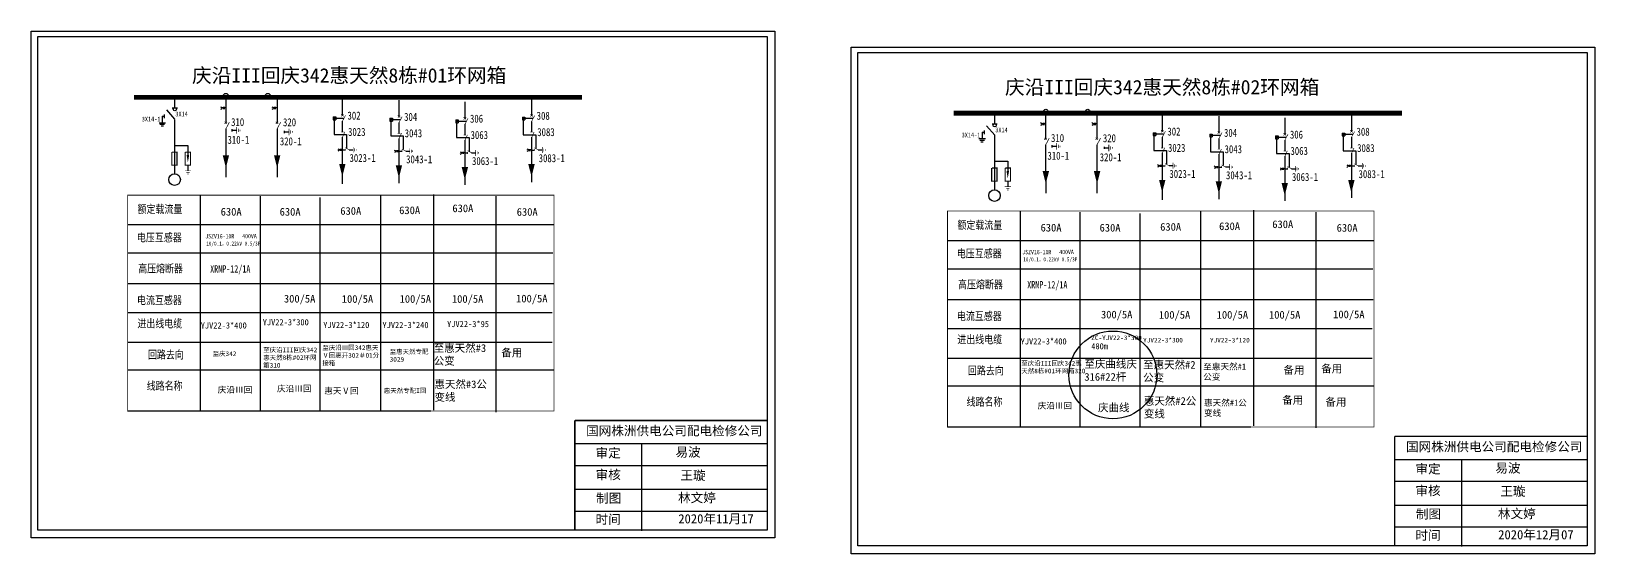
# Model space of a CAD drawing. Extents: x 215 to 997, y -470 to 59.
# Drawn here: x 489 to 997, y -470 to -300 of the extents above; entities that cross this region are included whole.
import ezdxf
from ezdxf.enums import TextEntityAlignment as Align

# ---------------------------------------------------------------- set-up
doc = ezdxf.new("R2010")
doc.units = 0
doc.header["$LTSCALE"] = 0.774411
doc.linetypes.add('HIDDEN', pattern=[0.375, 0.25, -0.125])
doc.layers.get('0').update_dxf_attribs({"linetype": 'CONTINUOUS'})
doc.layers.add('1', color=7, linetype='CONTINUOUS')
doc.layers.add('粗实线', color=7, linetype='CONTINUOUS', lineweight=30)
doc.styles.add('ST', font='', dxfattribs={"width": 0.8})
doc.styles.get("Standard").update_dxf_attribs({"font": '', "height": 2.5})
doc.styles.add('字体', font='simkai_0.ttf', dxfattribs={"height": 2.5})
doc.styles.add('宋体', font='', dxfattribs={"width": 0.65})
doc.styles.get('ST').set_extended_font_data('SimSun')
doc.styles.get('Standard').set_extended_font_data('SimSun')
doc.styles.get('宋体').set_extended_font_data('SimSun')

# ---------------------------------------------------------------- blocks, each defined once
blk = doc.blocks.new('JD')
for points in [[(-2, 0.2), (-2, -0.2), (2, 0.2), (2, -0.2)], [(1, -1.2), (1, -0.8), (-1, -1.2), (-1, -0.8)], [(-0.5, -1.8), (-0.5, -2.2), (0.5, -1.8), (0.5, -2.2)]]:
    blk.add_trace(points)
blk = doc.blocks.new('接地刀')
at = {"layer": '粗实线'}
blk.add_line((15549, 53853), (15549, 53802), dxfattribs=at)
at = {"layer": '粗实线', "color": 0}
for p, q in [((15477, 53739), (15565, 53739)), ((15488, 53719), (15553, 53719)), ((15504, 53694), (15537, 53694)), ((15521, 53827), (15521, 53739))]:
    blk.add_line(p, q, dxfattribs=at)
at = {"layer": '粗实线', "color": 0, "linetype": 'HIDDEN'}
blk.add_line((15521, 53827), (15549, 53827), dxfattribs=at)

msp = doc.modelspace()

# ---------------------------------------------------------------- linework, layer by layer
at = {"linetype": 'Continuous'}
for p, q in [((665.74, -433.8), (728.11, -433.8)), ((687.39, -433.81), (687.39, -462.14)), ((665.74, -440.9), (728.11, -440.9)), ((932.06, -438.98), (994.43, -438.98)), ((953.71, -438.99), (953.71, -467.32)), ((932.06, -446.08), (994.43, -446.08)), ((665.74, -448.65), (728.11, -448.65)), ((665.74, -455.75), (728.11, -455.75)), ((932.06, -453.83), (994.43, -453.83)), ((932.06, -460.93), (994.43, -460.93))]:
    msp.add_line(p, q, dxfattribs=at)
for points in [[(489.15, -299.8), (730.68, -299.8), (730.68, -464.45), (489.15, -464.45)], [(491.33, -301.49), (728.18, -301.49), (728.18, -461.91), (491.33, -461.91)], [(755.47, -304.98), (997, -304.98), (997, -469.63), (755.47, -469.63)], [(757.65, -306.67), (994.5, -306.67), (994.5, -467.09), (757.65, -467.09)]]:
    msp.add_lwpolyline(points, close=True, dxfattribs=at)
at = {"linetype": 'Continuous', "const_width": 0.5}
for points in [[(665.7, -426.29), (665.7, -462.02)], [(665.74, -426.29), (728.11, -426.29)], [(932.03, -431.47), (932.03, -467.2)], [(932.06, -431.47), (994.43, -431.47)]]:
    msp.add_lwpolyline(points, dxfattribs=at)
at = {"color": 1, "linetype": 'Continuous'}
msp.add_circle((840.5, -411.5), 14.27, dxfattribs=at)
at = {"layer": '1', "color": 0}
for p, q in [((552.33, -321.55), (552.33, -329.39)), ((568.98, -321.55), (568.98, -329.39)), ((590.19, -321.75), (590.19, -327.16)), ((608.58, -322.18), (608.58, -327.59)), ((629.99, -322.74), (629.99, -328.15)), ((651.64, -321.81), (651.64, -327.22)), ((535.67, -328.45), (535.67, -346.23)), ((587.24, -327.64), (587.24, -328.56)), ((587.24, -327.64), (588.07, -327.64)), ((587.24, -328.56), (588.07, -328.56)), ((590.61, -328.12), (587.5, -328.12)), ((587.5, -328.12), (587.5, -333.4)), ((588.07, -327.64), (588.07, -328.56)), ((590.19, -329.05), (590.19, -332.47)), ((605.63, -328.07), (605.63, -328.99)), ((605.63, -328.07), (606.46, -328.07)), ((605.63, -328.99), (606.46, -328.99)), ((609, -328.55), (605.9, -328.55)), ((605.9, -328.55), (605.9, -333.82)), ((606.46, -328.07), (606.46, -328.99)), ((608.58, -329.47), (608.58, -332.9)), ((627.04, -328.63), (627.04, -329.55)), ((627.04, -328.63), (627.87, -328.63)), ((627.04, -329.55), (627.87, -329.55)), ((630.4, -329.11), (627.3, -329.11)), ((627.3, -329.11), (627.3, -334.39)), ((627.87, -328.63), (627.87, -329.55)), ((629.99, -330.04), (629.99, -333.47)), ((648.69, -327.7), (648.69, -328.62)), ((648.69, -327.7), (649.52, -327.7)), ((648.69, -328.62), (649.52, -328.62)), ((652.06, -328.18), (648.96, -328.18)), ((648.96, -328.18), (648.96, -333.45)), ((649.52, -327.7), (649.52, -328.62)), ((651.64, -329.1), (651.64, -332.53)), ((818.65, -326.73), (818.65, -334.57)), ((835.31, -326.73), (835.31, -334.57)), ((856.51, -326.93), (856.51, -332.34)), ((874.91, -327.36), (874.91, -332.76)), ((896.31, -327.92), (896.31, -333.33)), ((917.96, -326.99), (917.96, -332.4)), ((552.33, -331.52), (552.33, -341.02)), ((554.38, -332), (555.85, -332)), ((568.98, -331.52), (568.98, -341.02)), ((571.36, -332.49), (572.83, -332.49)), ((587.5, -333.4), (591.59, -333.4)), ((590.19, -334.19), (590.19, -344.3)), ((591.59, -333.4), (591.59, -337.75)), ((605.9, -333.82), (609.99, -333.82)), ((608.58, -334.61), (608.58, -344.73)), ((609.99, -333.82), (609.99, -338.17)), ((627.3, -334.39), (631.39, -334.39)), ((629.99, -335.18), (629.99, -345.3)), ((631.39, -334.39), (631.39, -338.74)), ((648.96, -333.45), (653.05, -333.45)), ((651.64, -334.24), (651.64, -344.36)), ((653.05, -333.45), (653.05, -337.8)), ((801.99, -333.63), (801.99, -351.41)), ((853.56, -332.82), (853.56, -333.74)), ((853.56, -332.82), (854.39, -332.82)), ((853.56, -333.74), (854.39, -333.74)), ((856.93, -333.3), (853.83, -333.3)), ((853.83, -333.3), (853.83, -338.57)), ((854.39, -332.82), (854.39, -333.74)), ((856.51, -334.22), (856.51, -337.65)), ((871.96, -333.24), (871.96, -334.16)), ((871.96, -333.24), (872.78, -333.24)), ((871.96, -334.16), (872.78, -334.16)), ((875.32, -333.72), (872.22, -333.72)), ((872.22, -333.72), (872.22, -339)), ((872.78, -333.24), (872.78, -334.16)), ((874.91, -334.65), (874.91, -338.08)), ((893.36, -333.81), (893.36, -334.73)), ((893.36, -333.81), (894.19, -333.81)), ((893.36, -334.73), (894.19, -334.73)), ((896.72, -334.29), (893.62, -334.29)), ((893.62, -334.29), (893.62, -339.57)), ((894.19, -333.81), (894.19, -334.73)), ((915.01, -332.88), (915.01, -333.8)), ((915.01, -332.88), (915.84, -332.88)), ((915.01, -333.8), (915.84, -333.8)), ((918.38, -333.36), (915.28, -333.36)), ((915.28, -333.36), (915.28, -338.63)), ((915.84, -332.88), (915.84, -333.8)), ((917.96, -334.28), (917.96, -337.71)), ((535.65, -336.89), (540.02, -336.89)), ((540.02, -336.89), (540.02, -340.09)), ((590.19, -338.34), (591.15, -338.34)), ((592.4, -338.31), (593.7, -338.31)), ((608.58, -338.77), (609.54, -338.77)), ((610.79, -338.74), (612.09, -338.74)), ((629.99, -339.33), (630.94, -339.33)), ((632.19, -339.31), (633.5, -339.31)), ((651.64, -338.4), (652.6, -338.4)), ((653.85, -338.37), (655.15, -338.37)), ((818.65, -336.69), (818.65, -346.19)), ((820.7, -337.18), (822.17, -337.18)), ((835.31, -336.69), (835.31, -346.19)), ((837.68, -337.67), (839.15, -337.67)), ((853.83, -338.57), (857.92, -338.57)), ((856.51, -339.37), (856.51, -349.48)), ((857.92, -338.57), (857.92, -342.93)), ((872.22, -339), (876.31, -339)), ((874.91, -339.79), (874.91, -349.91)), ((876.31, -339), (876.31, -343.35)), ((893.62, -339.57), (897.71, -339.57)), ((896.31, -335.22), (896.31, -338.64)), ((897.71, -339.57), (897.71, -343.92)), ((915.28, -338.63), (919.37, -338.63)), ((917.96, -339.42), (917.96, -349.54)), ((919.37, -338.63), (919.37, -342.98)), ((540.02, -343.44), (540.02, -345.09)), ((552.33, -342.55), (552.33, -347.25)), ((568.99, -342.55), (568.99, -347.25)), ((801.97, -342.07), (806.34, -342.07)), ((806.34, -342.07), (806.34, -345.27)), ((856.51, -343.52), (857.47, -343.52)), ((858.72, -343.49), (860.02, -343.49)), ((874.91, -343.94), (875.86, -343.94)), ((877.11, -343.92), (878.41, -343.92)), ((896.31, -340.36), (896.31, -350.47)), ((896.31, -344.51), (897.27, -344.51)), ((898.52, -344.49), (899.82, -344.49)), ((917.96, -343.58), (918.92, -343.58)), ((920.17, -343.55), (921.47, -343.55)), ((590.14, -346.3), (590.14, -349.38)), ((608.59, -346.09), (608.59, -349.17)), ((629.99, -346.65), (629.99, -349.73)), ((651.65, -345.72), (651.65, -348.8)), ((806.34, -348.62), (806.34, -350.27)), ((818.66, -347.73), (818.66, -352.43)), ((835.31, -347.73), (835.31, -352.43)), ((544.03, -353.08), (544.03, -423.04)), ((563.46, -353.41), (563.46, -423.43)), ((582.92, -353.86), (582.92, -423.22)), ((602.62, -353.1), (602.62, -423.22)), ((619.82, -352.81), (619.82, -422.92)), ((640.09, -353.45), (640.09, -423.57)), ((856.46, -351.48), (856.46, -354.56)), ((874.91, -351.27), (874.91, -354.35)), ((896.32, -351.83), (896.32, -354.91)), ((917.97, -350.9), (917.97, -353.98)), ((810.35, -358.26), (810.35, -428.22)), ((829.78, -358.59), (829.78, -428.61)), ((849.24, -359.04), (849.24, -428.4)), ((868.94, -358.28), (868.94, -428.4)), ((886.14, -357.98), (886.14, -428.1)), ((906.42, -358.63), (906.42, -428.75)), ((520.45, -362.66), (659.02, -362.66)), ((786.77, -367.84), (925.35, -367.84)), ((520.45, -371.81), (658.57, -371.81)), ((786.77, -376.98), (924.89, -376.98)), ((520.45, -381.76), (658.73, -381.76)), ((786.77, -386.94), (925.05, -386.94)), ((520.45, -391.24), (658.4, -391.24)), ((520.45, -400.91), (658.4, -400.91)), ((786.77, -396.42), (924.72, -396.42)), ((786.77, -406.08), (924.72, -406.08)), ((520.45, -409.9), (658.95, -409.9)), ((786.77, -415.08), (925.27, -415.08)), ((520.45, -423.22), (618.97, -423.22)), ((786.77, -428.4), (885.3, -428.4))]:
    msp.add_line(p, q, dxfattribs=at)
for points, const_width in [([(522.5, -321.25), (668.02, -321.25)], 1.56), ([(551.93, -329.22), (552.74, -329.9)], 0.207), ([(551.92, -329.91), (552.76, -329.28)], 0.207), ([(552.33, -331.58), (553.5, -329.36)], 0.234), ([(568.54, -329.9), (569.38, -329.26)], 0.207), ([(568.54, -329.2), (569.36, -329.88)], 0.207), ([(568.98, -331.58), (570.15, -329.36)], 0.234), ([(589.8, -327.47), (590.64, -326.84)], 0.207), ([(589.8, -326.78), (590.62, -327.45)], 0.207), ([(590.19, -329.1), (591.23, -327.13)], 0.207), ([(608.19, -327.89), (609.03, -327.26)], 0.207), ([(608.2, -327.2), (609.01, -327.88)], 0.207), ([(608.58, -329.52), (609.62, -327.56)], 0.207), ([(629.59, -328.46), (630.44, -327.83)], 0.207), ([(629.6, -327.77), (630.41, -328.45)], 0.207), ([(629.99, -330.09), (631.02, -328.13)], 0.207), ([(651.25, -327.53), (652.09, -326.89)], 0.207), ([(651.25, -326.83), (652.07, -327.51)], 0.207), ([(651.64, -329.16), (652.68, -327.19)], 0.207), ([(788.82, -326.43), (934.35, -326.43)], 1.56), ([(589.82, -332.53), (590.59, -332.53)], 0.207), ([(590.15, -334.44), (591.02, -332.48)], 0.207), ([(608.21, -332.95), (608.98, -332.95)], 0.207), ([(608.54, -334.87), (609.41, -332.91)], 0.207), ([(629.62, -333.52), (630.38, -333.52)], 0.207), ([(629.94, -335.43), (630.82, -333.48)], 0.207), ([(651.27, -332.58), (652.04, -332.58)], 0.207), ([(651.6, -334.5), (652.47, -332.54)], 0.207), ([(818.19, -335.13), (819.03, -334.5)], 0.207), ([(818.19, -334.44), (819.01, -335.12)], 0.207), ([(818.65, -336.75), (819.82, -334.54)], 0.234), ([(834.83, -335.1), (835.67, -334.47)], 0.207), ([(834.83, -334.41), (835.65, -335.09)], 0.207), ([(835.31, -336.75), (836.48, -334.54)], 0.234), ([(856.12, -332.65), (856.96, -332.02)], 0.207), ([(856.13, -331.96), (856.94, -332.63)], 0.207), ([(856.51, -334.28), (857.55, -332.31)], 0.207), ([(874.52, -332.38), (875.33, -333.06)], 0.207), ([(874.51, -333.07), (875.35, -332.44)], 0.207), ([(874.91, -334.7), (875.94, -332.74)], 0.207), ([(895.92, -333.64), (896.76, -333.01)], 0.207), ([(895.92, -332.95), (896.74, -333.63)], 0.207), ([(896.31, -335.27), (897.35, -333.3)], 0.207), ([(917.58, -332.01), (918.39, -332.69)], 0.207), ([(917.57, -332.7), (918.41, -332.07)], 0.207), ([(917.96, -334.33), (919, -332.37)], 0.207), ([(534.8, -339.08), (534.8, -343.34), (536.5, -343.34), (536.5, -339.08), (534.85, -339.08)], 0.36), ([(539.17, -339.08), (539.17, -343.34), (540.87, -343.34), (540.87, -339.08), (539.22, -339.08)], 0.36), ([(591.09, -337.65), (592.48, -338.34)], 0.207), ([(591.15, -338.02), (591.15, -338.66)], 0.207), ([(609.49, -338.08), (610.87, -338.77)], 0.207), ([(609.54, -338.45), (609.54, -339.08)], 0.207), ([(630.89, -338.64), (632.27, -339.33)], 0.207), ([(630.94, -339.01), (630.94, -339.65)], 0.207), ([(652.55, -337.71), (653.93, -338.4)], 0.207), ([(652.6, -338.08), (652.6, -338.72)], 0.207), ([(856.14, -337.71), (856.91, -337.71)], 0.207), ([(856.47, -339.62), (857.34, -337.66)], 0.207), ([(874.53, -338.13), (875.3, -338.13)], 0.207), ([(874.86, -340.04), (875.73, -338.09)], 0.207), ([(895.94, -338.7), (896.71, -338.7)], 0.207), ([(896.27, -340.61), (897.14, -338.66)], 0.207), ([(917.59, -337.76), (918.36, -337.76)], 0.207), ([(917.92, -339.68), (918.79, -337.72)], 0.207), ([(589.68, -344.37), (590.74, -344.37), (590.2, -345.43), (589.69, -344.35)], 0.207), ([(608.07, -344.79), (609.13, -344.79), (608.59, -345.86), (608.09, -344.77)], 0.207), ([(629.48, -345.36), (630.53, -345.36), (629.99, -346.43), (629.49, -345.34)], 0.207), ([(651.13, -344.42), (652.19, -344.42), (651.65, -345.49), (651.14, -344.4)], 0.207), ([(801.12, -344.26), (801.12, -348.52), (802.83, -348.52), (802.83, -344.26), (801.17, -344.26)], 0.36), ([(805.49, -344.26), (805.49, -348.52), (807.2, -348.52), (807.2, -344.26), (805.54, -344.26)], 0.36), ([(857.42, -342.83), (858.8, -343.52)], 0.207), ([(857.47, -343.2), (857.47, -343.84)], 0.207), ([(875.81, -343.25), (877.19, -343.94)], 0.207), ([(875.86, -343.63), (875.86, -344.26)], 0.207), ([(897.21, -343.82), (898.6, -344.51)], 0.207), ([(897.27, -344.19), (897.27, -344.83)], 0.207), ([(918.87, -342.89), (920.25, -343.58)], 0.207), ([(918.92, -343.26), (918.92, -343.89)], 0.207), ([(856, -349.54), (857.06, -349.54), (856.52, -350.61), (856.02, -349.53)], 0.207), ([(874.4, -349.97), (875.45, -349.97), (874.91, -351.04), (874.41, -349.95)], 0.207), ([(895.8, -350.54), (896.86, -350.54), (896.32, -351.61), (895.81, -350.52)], 0.207), ([(917.45, -349.6), (918.51, -349.6), (917.97, -350.67), (917.47, -349.58)], 0.207), ([(654.01, -423.22), (520.45, -423.22), (520.45, -353.08), (653.42, -353.08)], 0.234), ([(653.21, -353.08), (658.97, -353.08), (658.97, -423.22), (653.87, -423.22)], 0.234), ([(920.33, -428.4), (786.77, -428.4), (786.77, -358.26), (919.74, -358.26)], 0.234), ([(919.53, -358.26), (925.3, -358.26), (925.3, -428.4), (920.19, -428.4)], 0.234)]:
    msp.add_lwpolyline(points, dxfattribs=dict(at, const_width=const_width))
for points, format in [([(550.63, -324.33, -0.877934), (550.65, -325.28)], "xyb"), ([(567.28, -324.33, -0.877934), (567.3, -325.28)], "xyb"), ([(816.95, -329.51, -0.877934), (816.97, -330.45)], "xyb"), ([(833.61, -329.51, -0.877934), (833.62, -330.45)], "xyb"), ([(540.02, -340.04, 0.84, 0, 0), (540.02, -342.43, 0, 0, 0)], "xyseb"), ([(552.37, -340.09, 2.08, 0, 0), (552.37, -344.22, 0, 0, 0)], "xyseb"), ([(569.03, -340.09, 2.08, 0, 0), (569.03, -344.22, 0, 0, 0)], "xyseb"), ([(588.68, -337.97, -0.877934), (588.7, -338.82)], "xyb"), ([(607.08, -338.4, -0.877934), (607.09, -339.24)], "xyb"), ([(628.48, -338.97, -0.877934), (628.5, -339.81)], "xyb"), ([(650.14, -338.03, -0.877934), (650.15, -338.87)], "xyb"), ([(590.19, -342.93, 2.08, 0, 0), (590.19, -347.06, 0, 0, 0)], "xyseb"), ([(608.58, -343.35, 2.08, 0, 0), (608.58, -347.48, 0, 0, 0)], "xyseb"), ([(629.99, -343.92, 2.08, 0, 0), (629.99, -348.05, 0, 0, 0)], "xyseb"), ([(651.64, -342.99, 2.08, 0, 0), (651.64, -347.11, 0, 0, 0)], "xyseb"), ([(806.34, -345.21, 0.84, 0, 0), (806.34, -347.61, 0, 0, 0)], "xyseb"), ([(818.7, -345.27, 2.08, 0, 0), (818.7, -349.4, 0, 0, 0)], "xyseb"), ([(835.35, -345.27, 2.08, 0, 0), (835.35, -349.4, 0, 0, 0)], "xyseb"), ([(855.01, -343.15, -0.877934), (855.02, -343.99)], "xyb"), ([(873.4, -343.58, -0.877934), (873.42, -344.42)], "xyb"), ([(894.8, -344.15, -0.877934), (894.82, -344.99)], "xyb"), ([(916.46, -343.21, -0.877934), (916.47, -344.05)], "xyb"), ([(856.51, -348.11, 2.08, 0, 0), (856.51, -352.24, 0, 0, 0)], "xyseb"), ([(874.91, -348.53, 2.08, 0, 0), (874.91, -352.66, 0, 0, 0)], "xyseb"), ([(896.31, -349.1, 2.08, 0, 0), (896.31, -353.23, 0, 0, 0)], "xyseb"), ([(917.96, -348.17, 2.08, 0, 0), (917.96, -352.29, 0, 0, 0)], "xyseb")]:
    msp.add_lwpolyline(points, format=format, dxfattribs=at)
for points in [[(551.54, -324.73), (551.05, -324.73)], [(551.54, -324.4), (551.54, -325.11)], [(551.76, -324.4), (551.76, -325.11)], [(552.33, -324.73), (551.76, -324.73)], [(568.2, -324.73), (567.7, -324.73)], [(568.2, -324.4), (568.2, -325.11)], [(568.42, -324.4), (568.42, -325.11)], [(568.98, -324.73), (568.42, -324.73)], [(817.86, -329.91), (817.37, -329.91)], [(817.86, -329.58), (817.86, -330.29)], [(818.08, -329.58), (818.08, -330.29)], [(818.65, -329.91), (818.08, -329.91)], [(834.52, -329.91), (834.03, -329.91)], [(834.52, -329.58), (834.52, -330.29)], [(834.74, -329.58), (834.74, -330.29)], [(835.3, -329.91), (834.74, -329.91)], [(554.33, -331.67), (554.33, -332.38)], [(571.31, -332.16), (571.31, -332.88)], [(589.49, -338.33), (589.06, -338.33)], [(589.49, -338.04), (589.49, -338.67)], [(589.69, -338.04), (589.69, -338.67)], [(590.19, -338.33), (589.69, -338.33)], [(607.89, -338.76), (607.45, -338.76)], [(607.89, -338.46), (607.89, -339.1)], [(608.08, -338.46), (608.08, -339.1)], [(608.58, -338.76), (608.08, -338.76)], [(629.29, -339.32), (628.85, -339.32)], [(629.29, -339.03), (629.29, -339.66)], [(629.48, -339.03), (629.48, -339.66)], [(629.99, -339.32), (629.48, -339.32)], [(650.94, -338.39), (650.51, -338.39)], [(650.94, -338.1), (650.94, -338.73)], [(651.14, -338.1), (651.14, -338.73)], [(651.64, -338.39), (651.14, -338.39)], [(820.65, -336.85), (820.65, -337.56)], [(837.64, -337.34), (837.64, -338.05)], [(855.82, -343.51), (855.38, -343.51)], [(855.82, -343.22), (855.82, -343.85)], [(856.01, -343.22), (856.01, -343.85)], [(856.51, -343.51), (856.01, -343.51)], [(874.21, -343.93), (873.77, -343.93)], [(874.21, -343.64), (874.21, -344.27)], [(874.4, -343.64), (874.4, -344.27)], [(874.9, -343.93), (874.4, -343.93)], [(895.61, -344.5), (895.18, -344.5)], [(895.61, -344.21), (895.61, -344.84)], [(895.81, -344.21), (895.81, -344.84)], [(896.31, -344.5), (895.81, -344.5)], [(917.27, -343.57), (916.83, -343.57)], [(917.27, -343.27), (917.27, -343.91)], [(917.46, -343.27), (917.46, -343.91)], [(917.96, -343.57), (917.46, -343.57)]]:
    msp.add_lwpolyline(points, dxfattribs=at)
for centre, radius in [((552.36, -320.77), 0.777), ((565.98, -320.77), 0.777), ((818.69, -325.95), 0.777), ((832.3, -325.95), 0.777), ((535.7, -348.03), 1.89), ((802.03, -353.21), 1.89)]:
    msp.add_circle(centre, radius, dxfattribs=at)
at = {"layer": '粗实线', "color": 0}
for p, q in [((534.95, -324.68), (536.62, -324.68)), ((535.78, -324.68), (535.78, -321.62)), ((535.78, -328.42), (533.14, -325.39)), ((801.27, -329.85), (802.94, -329.85)), ((802.11, -329.85), (802.11, -326.8)), ((802.11, -333.6), (799.46, -330.57))]:
    msp.add_line(p, q, dxfattribs=at)
for centre in [(535.78, -325.18), (802.11, -330.36)]:
    msp.add_circle(centre, 0.501, dxfattribs=at)

# ---------------------------------------------------------------- block references
at = {"layer": '1', "color": 0, "rotation": 90}
for p, xscale, yscale, zscale in [((555.87, -332.04), 0.5459999999031879, 0.5459999999031879, 0.546), ((572.85, -332.53), 0.5459999999031879, 0.5459999999031879, 0.546), ((593.72, -338.35), 0.4838399997354372, 0.4838399997354372, 0.48384), ((612.11, -338.78), 0.4838399997354372, 0.4838399997354372, 0.48384), ((633.51, -339.34), 0.4838399997354372, 0.4838399997354372, 0.48384), ((655.17, -338.41), 0.4838399997354372, 0.4838399997354372, 0.48384), ((822.19, -337.22), 0.5459999999031879, 0.5459999999031879, 0.546), ((839.17, -337.71), 0.5459999999031879, 0.5459999999031879, 0.546), ((860.04, -343.53), 0.4838399997354372, 0.4838399997354372, 0.48384), ((878.43, -343.96), 0.4838399997354372, 0.4838399997354372, 0.48384), ((899.84, -344.52), 0.4838399997354372, 0.4838399997354372, 0.48384), ((921.49, -343.59), 0.4838399997354372, 0.4838399997354372, 0.48384)]:
    msp.add_blockref('JD', p, dxfattribs=dict(at, xscale=xscale, yscale=yscale, zscale=zscale))
at = {"layer": '1', "color": 0, "xscale": 0.5040000006556511, "yscale": 0.5039999997243285, "zscale": 0.504}
for p in [(540.05, -345.17), (806.37, -350.35)]:
    msp.add_blockref('JD', p, dxfattribs=at)
at = {"layer": '粗实线', "color": 0, "xscale": 0.02357643924483455, "yscale": 0.02357643924506192, "zscale": 0.02357643924490561}
for p in [(165.77, -1596.5), (432.09, -1601.68)]:
    msp.add_blockref('接地刀', p, dxfattribs=at)

# ---------------------------------------------------------------- texts
at = {"color": 0, "style": '宋体', "width": 0.8}
for s, height, p in [('3X14-1', 1.548, (528.08, -329.12)), ('3X14', 1.548, (537.98, -327.46)), ('3X14-1', 1.548, (794.4, -334.3)), ('3X14', 1.548, (804.3, -332.64)), ('XRNP-12/1A', 2.4, (553.79, -378.24)), ('XRNP-12/1A', 2.4, (819.19, -383.39))]:
    msp.add_text(s, height=height, dxfattribs=at).set_placement(p, align=Align.CENTER)
at = {"linetype": 'Continuous', "attachment_point": 1, "style": '字体'}
for s, insert, char_height, width in [('{\\fSimSun|b0|i0|c134|p2;庆沿III回庆342惠天然8栋#01环网箱}', (541.38, -311.81), 4.68, 106.2552), ('{\\fSimSun|b0|i0|c134|p2;庆沿III回庆342惠天然8栋#02环网箱}', (805.46, -315.62), 4.68, 106.2552), ('{\\fSimSun|b0|i0|c134|p2;国网株洲供电公司配电检修公司}', (669.38, -428.15), 3, 82.0179), ('审定', (672.44, -435.36), 3, 23.4615), ('{\\fSimSun|b0|i0|c134|p2;易波}', (698.41, -435.08), 3, 23.4615), ('{\\fSimSun|b0|i0|c134|p2;国网株洲供电公司配电检修公司}', (935.7, -433.33), 3, 82.0179), ('审定', (938.76, -440.54), 3, 23.4615), ('{\\fSimSun|b0|i0|c134|p2;易波}', (964.73, -440.26), 3, 23.4615), ('审核', (672.44, -442.42), 3, 23.4615), ('{\\fSimSun|b0|i0|c134|p2;王璇}', (700.01, -442.63), 3, 33.0539), ('制图', (672.6, -450.04), 3, 23.4615), ('{\\fSimSun|b0|i0|c134|p2;林文婷}', (699.24, -449.91), 3, 23.4615), ('审核', (938.76, -447.6), 3, 23.4615), ('{\\fSimSun|b0|i0|c134|p2;王璇}', (966.34, -447.8), 3, 33.0539), ('时间', (672.44, -456.92), 3, 23.4615), ('制图', (938.92, -455.22), 3, 23.4615), ('{\\fSimSun|b0|i0|c134|p2;林文婷}', (965.57, -455.09), 3, 23.4615), ('时间', (938.76, -462.1), 3, 23.4615)]:
    msp.add_mtext(s, dxfattribs=dict(at, insert=insert, char_height=char_height, width=width))
at = {"color": 0, "linetype": 'Continuous', "attachment_point": 1, "style": '字体'}
for s, insert, char_height, width in [('\\A1;630A', (550.68, -357.21), 2.5, 16.2232), ('\\A1;630A', (569.83, -357.23), 2.5, 16.2232), ('\\A1;630A', (589.53, -356.95), 2.5, 16.2232), ('\\A1;630A', (608.66, -356.74), 2.5, 16.2232), ('\\A1;630A', (625.94, -356.1), 2.5, 16.2232), ('\\A1;630A', (646.84, -357.27), 2.5, 16.2232), ('\\A1;630A', (817, -362.39), 2.5, 16.2232), ('\\A1;630A', (836.16, -362.41), 2.5, 16.2232), ('\\A1;630A', (855.85, -362.13), 2.5, 16.2232), ('\\A1;630A', (874.99, -361.92), 2.5, 16.2232), ('\\A1;630A', (892.26, -361.28), 2.5, 16.2232), ('\\A1;630A', (913.17, -362.45), 2.5, 16.2232), ('\\A1;300/5A', (571.22, -385.48), 2.5, 16.2232), ('\\A1;100/5A', (590.01, -385.57), 2.5, 16.2232), ('\\A1;100/5A', (608.8, -385.56), 2.5, 16.2232), ('\\A1;100/5A', (625.79, -385.56), 2.5, 16.2232), ('\\A1;100/5A', (646.63, -385.43), 2.5, 16.2232), ('\\A1;300/5A', (836.62, -390.63), 2.5, 16.2232), ('\\A1;100/5A', (855.41, -390.72), 2.5, 16.2232), ('\\A1;100/5A', (874.2, -390.71), 2.5, 16.2232), ('\\A1;100/5A', (891.19, -390.71), 2.5, 16.2232), ('\\A1;100/5A', (912.03, -390.58), 2.5, 16.2232), ('{\\fSimSun|b0|i0|c134|p2;YJV22-3*400} ', (544.19, -394.42), 2, 13.6326), ('{\\fSimSun|b0|i0|c134|p2;YJV22-3*300\\P} ', (564.33, -393.38), 2, 13.6326), ('{\\fSimSun|b0|i0|c134|p2;YJV22-3*120 }', (584, -394.27), 2, 13.6326), ('{\\fSimSun|b0|i0|c134|p2;YJV22-3*240 }', (603.23, -394.28), 2, 13.6326), ('{\\fSimSun|b0|i0|c134|p2;YJV22-3*400} ', (810.51, -399.6), 2, 13.6326), ('{\\fSimSun|b0|i0|c134|p2;\\H0.75x;ZC-YJV22-3*300\\P\\H1.333x;480m}', (833.46, -398.68), 2, 13.6326), ('{\\fSimSun|b0|i0|c134|p2;\\H0.75x;YJV22-3*300\\P} ', (850.32, -399.45), 2, 13.6326), ('{\\fSimSun|b0|i0|c134|p2;\\H0.75x;YJV22-3*120\\P\\H1.333x; }', (872.03, -399.46), 2, 13.6326), ('{\\fSimSun|b0|i0|c134|p2;至\\C256;庆沿III回庆342惠天然8栋#02环网箱310}', (564.5, -402.61), 1.5, 18.2125), ('{\\fSimSun|b0|i0|c134|p2;至\\C7;庆沿Ⅲ回342惠天Ⅴ回惠开302＃01分接箱}', (583.7, -401.89), 1.5, 19.3544), ('{\\fSimSun|b0|i0|c134|p2;至\\C256;惠天然专配3029}', (605.57, -403.18), 1.5, 12.9166), ('庆沿Ⅲ回', (549.73, -415.32), 2, 22.1068), ('庆沿Ⅲ回', (568.98, -414.96), 2, 22.1068), ('{\\fSimSun|b0|i0|c134|p2;\\C256;惠天然专配I回}', (603.66, -415.87), 1.5, 14.4181), ('庆沿Ⅲ回', (816.05, -420.5), 2, 22.1068)]:
    msp.add_mtext(s, dxfattribs=dict(at, insert=insert, char_height=char_height, width=width))
at = {"color": 7, "true_color": 0xffffff, "attachment_point": 1, "style": '字体'}
for s, insert, char_height, width in [('{\\fSimSun|b0|i0|c134|p2;YJV22-3*95}', (624.22, -393.96), 2, 23.8121), ('{\\fSimSun|b0|i0|c134|p2;至惠天然#3\\C0;公\\C7;变}', (619.87, -401.53), 2.5, 20.0073), ('{\\fSimSun|b0|i0|c134|p2;至惠天然#2\\C0;公\\C7;变}', (850.31, -406.97), 2.5, 20.0073), ('{\\fSimSun|b0|i0|c134|p2;至惠天然#1\\C0;公\\C7;变}', (869.84, -407.78), 2, 16.4002), ('{\\fSimSun|b0|i0|c134|p2;\\C7;惠天然#3\\C0;公\\C7;变线}', (620.11, -413.29), 2.5, 20.143), ('{\\fSimSun|b0|i0|c134|p2;\\C7;惠天然#2\\C0;公\\C7;变线}', (850.54, -418.73), 2.5, 20.143), ('{\\fSimSun|b0|i0|c134|p2;\\C7;惠天然#1\\C0;公\\C7;变线}', (870.08, -419.54), 2, 16.5359)]:
    msp.add_mtext(s, dxfattribs=dict(at, insert=insert, char_height=char_height, width=width))
at = {"color": 0, "char_height": 1.5, "attachment_point": 1, "style": '字体'}
for s, insert, width in [('{\\fSimSun|b0|i0|c134|p2;至庆}342', (548.06, -403.85), 16.3338), ('{\\fSimSun|b0|i0|c134|p2;至\\C256;庆沿III回庆342惠天然8栋#01环网箱\\C0;320}', (810.74, -406.96), 18.43)]:
    msp.add_mtext(s, dxfattribs=dict(at, insert=insert, width=width))
at = {"char_height": 2.5, "width": 23.8121, "attachment_point": 1, "style": '字体'}
for s, insert in [('{\\fSimSun|b0|i0|c134|p2;备用}', (641.84, -403.04)), ('{\\fSimSun|b0|i0|c134|p2;至庆曲线庆316#22杆}', (831.23, -406.72)), ('{\\fSimSun|b0|i0|c134|p2;备用}', (895.9, -408.67)), ('{\\fSimSun|b0|i0|c134|p2;备用}', (908.16, -408.22)), ('{\\fSimSun|b0|i0|c134|p2;庆曲线}', (835.66, -420.87)), ('{\\fSimSun|b0|i0|c134|p2;备用}', (895.49, -418.43)), ('{\\fSimSun|b0|i0|c134|p2;备用}', (909.53, -419.04))]:
    msp.add_mtext(s, dxfattribs=dict(at, insert=insert))
at = {"color": 0, "insert": (584.32, -415.67), "char_height": 2, "width": 21.5534, "attachment_point": 1}
msp.add_mtext('{\\C7;惠天Ⅴ回}', dxfattribs=at)
at = {"color": 7, "linetype": 'Continuous', "true_color": 0xffffff, "char_height": 3, "attachment_point": 1, "style": '字体'}
for s, insert, width in [('2020{\\fSimSun|b0|i0|c134|p2;年}11{\\fSimSun|b0|i0|c134|p2;月17}', (699.32, -456.76), 29.6852), ('2020{\\fSimSun|b0|i0|c134|p2;年}12{\\fSimSun|b0|i0|c134|p2;月07}', (965.64, -461.93), 25.0228)]:
    msp.add_mtext(s, dxfattribs=dict(at, insert=insert, width=width))
at = {"layer": '1', "color": 0, "style": 'ST', "width": 0.8}
for s, p in [('310', (554.07, -330.62)), ('320', (570.92, -330.68)), ('302', (591.87, -328.52)), ('304', (610.26, -328.94)), ('306', (631.66, -329.51)), ('308', (653.32, -328.57)), ('310-1', (552.9, -336.38)), ('320-1', (569.89, -336.88)), ('3023', (592.05, -333.82)), ('3043', (610.45, -334.25)), ('3063', (631.85, -334.82)), ('3083', (653.51, -333.88)), ('310', (820.39, -335.8)), ('320', (837.24, -335.86)), ('302', (858.19, -333.69)), ('304', (876.58, -334.12)), ('306', (897.99, -334.69)), ('308', (919.64, -333.75)), ('3023-1', (592.52, -342.29)), ('3043-1', (610.91, -342.72)), ('3083-1', (653.97, -342.35)), ('310-1', (819.23, -341.56)), ('320-1', (836.21, -342.05)), ('3023', (858.38, -339)), ('3043', (876.77, -339.43)), ('3063', (898.17, -339.99)), ('3083', (919.83, -339.06)), ('3063-1', (632.32, -343.29)), ('3023-1', (858.84, -347.47)), ('3043-1', (877.23, -347.9)), ('3083-1', (920.29, -347.53)), ('3063-1', (898.64, -348.47)), ('额定载流量', (523.67, -358.9)), ('电压互感器', (523.47, -368.16)), ('额定载流量', (789.99, -364.08)), ('电压互感器', (789.79, -373.34)), ('高压熔断器', (523.86, -378.22)), ('高压熔断器', (790.18, -383.4)), ('电流互感器', (523.5, -388.52)), ('电流互感器', (789.82, -393.69)), ('进出线电缆', (523.63, -396.11)), ('进出线电缆', (789.95, -401.29)), ('回路去向', (527.07, -406.21)), ('回路去向', (793.39, -411.39)), ('线路名称', (526.65, -416.35)), ('线路名称', (792.97, -421.53))]:
    msp.add_text(s, height=2.6, dxfattribs=at).set_placement(p)
at = {"layer": '粗实线', "color": 0, "style": '宋体', "width": 0.8}
for s, height, p in [('JSZV16-10R ', 1.443, (550.85, -367.14)), ('10/0.1，0.22kV 0.5/3P', 1.2987, (554.75, -369.45)), ('400VA', 1.443, (560.03, -367.1)), ('JSZV16-10R ', 1.443, (816.25, -372.29)), ('10/0.1，0.22kV 0.5/3P', 1.2987, (820.15, -374.6)), ('400VA', 1.443, (825.43, -372.25))]:
    msp.add_text(s, height=height, dxfattribs=at).set_placement(p, align=Align.CENTER)

doc.saveas('drawing.dxf')
